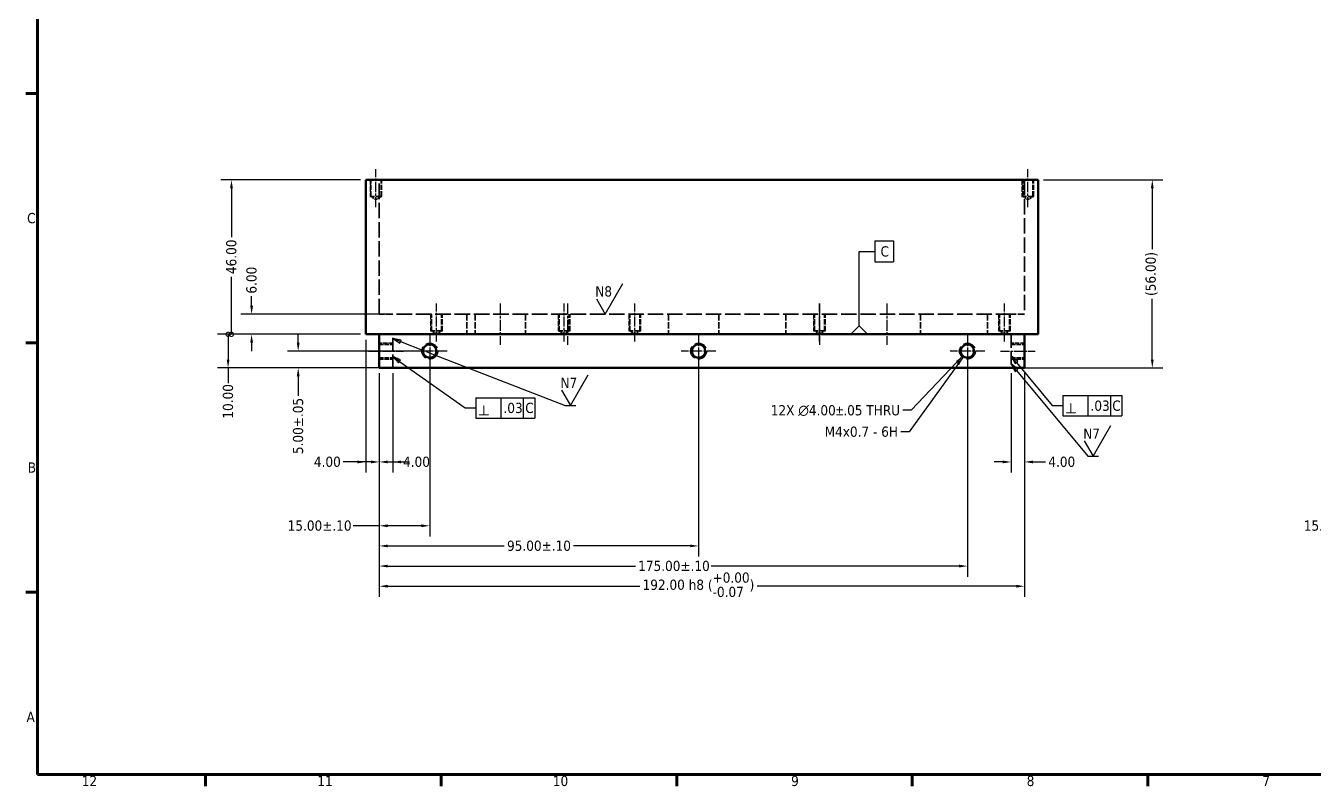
# Model space of a CAD drawing. Header units: millimetres. Extents: x 0 to 841, y 0 to 594.
# Drawn here: x 16.6 to 399.9, y 16.5 to 242.9 of the extents above; entities that cross this region are included whole.
import ezdxf

# ---------------------------------------------------------------- set-up
doc = ezdxf.new("R2010")
doc.units = ezdxf.units.MM
doc.linetypes.add('CHAIN', pattern=[0.7087, 0.4724, -0.0591, 0.1181, -0.0591])
doc.linetypes.add('DASHED', pattern=[0.2067, 0.1654, -0.0413])
for name, color, linetype, lineweight in [('Border (ANSI)', 7, 'Continuous', 70), ('Center Mark (ANSI)', 7, 'Continuous', 25), ('Centerline (ANSI)', 7, 'Continuous', 25), ('Dimension (ANSI)', 7, 'Continuous', 25), ('Hidden (ANSI)', 7, 'DASHED', 35), ('Hidden Narrow (ANSI)', 7, 'DASHED', 25), ('Symbol (ANSI)', 7, 'Continuous', 25), ('Visible (ANSI)', 7, 'Continuous', 50)]:
    doc.layers.add(name, color=color, linetype=linetype, lineweight=lineweight)
doc.styles.add('Note Text (ANSI)', font='tahoma.ttf')
doc.styles.add('Text Style6', font='AIGDT___.TTF')
doc.dimstyles.new('Default - mm (ANSI)', dxfattribs={"dimtxt": 3.048, "dimasz": 2.5, "dimexe": 3.175, "dimexo": 1.6002, "dimgap": 0.8, "dimtad": 0, "dimtoh": 1, "dimrnd": 1e-08, "dimzin": 4, "dimdsep": 46, "dimtxsty": 'Note Text (ANSI)', "dimcen": 0.09, "dimdle": 10, "dimclrd": 256, "dimclre": 256, "dimclrt": 256, "dimadec": 1, "dimazin": 1, "dimtfac": 1, "dimtofl": 0, "dimtmove": 0, "dimatfit": 3, "dimfxl": 1, "dimtolj": 1, "dimtzin": 4, "dimlwd": -1, "dimlwe": -1, "dimarcsym": 0})
doc.dimstyles.new('Default - mm (ANSI)$7', dxfattribs={"dimtxt": 3.048, "dimasz": 2.5, "dimexe": 3.175, "dimexo": 1.6002, "dimgap": 0.8, "dimtad": 0, "dimtoh": 1, "dimrnd": 1e-08, "dimzin": 4, "dimdsep": 46, "dimtxsty": 'Note Text (ANSI)', "dimcen": 0.09, "dimdle": 10, "dimclrd": 256, "dimclre": 256, "dimclrt": 256, "dimadec": 1, "dimazin": 1, "dimtfac": 1, "dimtofl": 0, "dimtmove": 0, "dimatfit": 3, "dimfxl": 1, "dimtolj": 1, "dimtzin": 4, "dimlwd": -1, "dimlwe": -1, "dimarcsym": 0})

# ---------------------------------------------------------------- blocks, each defined once
blk = doc.blocks.new('Borders Default Border')
at = {"layer": 'Border (ANSI)'}
for p, q in [((20, 222.75), (16.55, 222.75)), ((20, 148.5), (16.55, 148.5)), ((20, 74.25), (16.55, 74.25)), ((70.08, 20), (70.08, 16.55)), ((140.17, 20), (140.17, 16.55)), ((210.25, 20), (210.25, 16.55)), ((280.33, 20), (280.33, 16.55)), ((350.42, 20), (350.42, 16.55))]:
    blk.add_line(p, q, dxfattribs=at)
at = {"layer": 'Border (ANSI)', "flags": 128}
blk.add_lwpolyline([(20, 20), (20, 574), (821, 574), (821, 20), (20, 20)], dxfattribs=at)
at = {"layer": 'Border (ANSI)', "attachment_point": 7, "style": 'Note Text (ANSI)'}
for s, insert, char_height in [('C', (16.95, 184.05), 3.05), ('B', (17.15, 109.85), 3.05), ('A', (16.78, 35.6), 3.05), ('12', (33.21, 16.55), 3.048), ('11', (103.29, 16.55), 3.048), ('10', (173.38, 16.49), 3.048), ('9', (244.28, 16.49), 3.05), ('8', (314.38, 16.48), 3.05), ('7', (384.51, 16.55), 3.05)]:
    blk.add_mtext(s, dxfattribs=dict(at, insert=insert, char_height=char_height))
blk = doc.blocks.new('_DotSmall')
at = {"color": 0, "linetype": 'ByBlock', "const_width": 0.5}
blk.add_lwpolyline([(-0.0625, 0, 1), (0.0625, 0, 1)], format="xyb", close=True, dxfattribs=at)
blk = doc.blocks.new('*D30')
at = {"layer": 'Defpoints', "color": 0, "transparency": 16777216}
for p in [(76.75, 151.03), (117.75, 151.03), (125.75, 141.03)]:
    blk.add_point(p, dxfattribs=at)
at = {"layer": 'Dimension (ANSI)', "transparency": 16777216}
for p, q in [((116.15, 151.03), (73.58, 151.03)), ((76.75, 151.03), (76.75, 143.53)), ((124.15, 141.03), (73.58, 141.03)), ((76.75, 141.03), (76.75, 136.52))]:
    blk.add_line(p, q, dxfattribs=at)
blk.add_solid([(76.34, 143.53), (77.17, 143.53), (76.75, 141.03)], dxfattribs=at)
at = {"layer": 'Dimension (ANSI)', "transparency": 16777216, "xscale": 2.5, "yscale": 2.5, "zscale": 2.5, "rotation": 90}
blk.add_blockref('_DotSmall', (76.75, 151.03), dxfattribs=at)
at = {"layer": 'Dimension (ANSI)', "transparency": 16777216, "insert": (75.17, 125.92), "char_height": 3.048, "attachment_point": 1, "rotation": 90, "style": 'Note Text (ANSI)'}
blk.add_mtext('\\A1;10.00', dxfattribs=at)
blk = doc.blocks.new('*D31')
at = {"layer": 'Defpoints', "color": 0, "transparency": 16777216}
for p in [(77.75, 197.03), (117.75, 197.03), (117.75, 151.03)]:
    blk.add_point(p, dxfattribs=at)
at = {"layer": 'Dimension (ANSI)', "transparency": 16777216}
for p, q in [((116.15, 197.03), (74.58, 197.03)), ((77.75, 194.53), (77.75, 179.93)), ((77.75, 151.03), (77.75, 168.16)), ((116.15, 151.03), (74.58, 151.03))]:
    blk.add_line(p, q, dxfattribs=at)
blk.add_solid([(77.34, 194.53), (78.17, 194.53), (77.75, 197.03)], dxfattribs=at)
at = {"layer": 'Dimension (ANSI)', "transparency": 16777216, "xscale": 2.5, "yscale": 2.5, "zscale": 2.5, "rotation": 270}
blk.add_blockref('_DotSmall', (77.75, 151.03), dxfattribs=at)
at = {"layer": 'Dimension (ANSI)', "transparency": 16777216, "insert": (76.17, 168.96), "char_height": 3.048, "attachment_point": 1, "rotation": 90, "style": 'Note Text (ANSI)'}
blk.add_mtext('\\A1;46.00', dxfattribs=at)
blk = doc.blocks.new('*D32')
at = {"layer": 'Defpoints', "color": 0, "transparency": 16777216}
for p in [(83.75, 157.03), (125.75, 157.03), (117.75, 151.03)]:
    blk.add_point(p, dxfattribs=at)
at = {"layer": 'Dimension (ANSI)', "transparency": 16777216}
for p, q in [((83.75, 159.53), (83.75, 162.35)), ((124.15, 157.03), (80.58, 157.03)), ((116.15, 151.03), (80.58, 151.03)), ((83.75, 148.53), (83.75, 146.03))]:
    blk.add_line(p, q, dxfattribs=at)
for points in [[(83.34, 159.53), (84.17, 159.53), (83.75, 157.03)], [(83.34, 148.53), (84.17, 148.53), (83.75, 151.03)]]:
    blk.add_solid(points, dxfattribs=at)
at = {"layer": 'Dimension (ANSI)', "transparency": 16777216, "insert": (82.17, 163.15), "char_height": 3.048, "attachment_point": 1, "rotation": 90, "style": 'Note Text (ANSI)'}
blk.add_mtext('\\A1;6.00', dxfattribs=at)
blk = doc.blocks.new('*D33')
at = {"layer": 'Defpoints', "color": 0, "transparency": 16777216}
for p in [(117.75, 151.03), (121.75, 141.03), (121.75, 113.03)]:
    blk.add_point(p, dxfattribs=at)
at = {"layer": 'Dimension (ANSI)', "transparency": 16777216}
for p, q in [((117.75, 149.43), (117.75, 109.86)), ((121.75, 139.43), (121.75, 109.86)), ((115.25, 113.03), (112.75, 113.03)), ((124.25, 113.03), (128.01, 113.03))]:
    blk.add_line(p, q, dxfattribs=at)
for points in [[(115.25, 113.45), (115.25, 112.62), (117.75, 113.03)], [(124.25, 113.45), (124.25, 112.62), (121.75, 113.03)]]:
    blk.add_solid(points, dxfattribs=at)
at = {"layer": 'Dimension (ANSI)', "transparency": 16777216, "insert": (128.81, 114.62), "char_height": 3.048, "attachment_point": 1, "style": 'Note Text (ANSI)'}
blk.add_mtext('\\A1;4.00', dxfattribs=at)
blk = doc.blocks.new('*D34')
at = {"layer": 'Defpoints', "color": 0, "transparency": 16777216}
for p in [(121.75, 141.03), (125.75, 141.03), (121.75, 113.03)]:
    blk.add_point(p, dxfattribs=at)
at = {"layer": 'Dimension (ANSI)', "transparency": 16777216}
for p, q in [((121.75, 139.43), (121.75, 109.86)), ((125.75, 139.43), (125.75, 109.86)), ((119.25, 113.03), (110.96, 113.03)), ((128.25, 113.03), (130.75, 113.03))]:
    blk.add_line(p, q, dxfattribs=at)
for points in [[(119.25, 113.45), (119.25, 112.62), (121.75, 113.03)], [(128.25, 113.45), (128.25, 112.62), (125.75, 113.03)]]:
    blk.add_solid(points, dxfattribs=at)
at = {"layer": 'Dimension (ANSI)', "transparency": 16777216, "insert": (102.28, 114.62), "char_height": 3.048, "attachment_point": 1, "style": 'Note Text (ANSI)'}
blk.add_mtext('\\A1;4.00', dxfattribs=at)
blk = doc.blocks.new('*D37')
at = {"layer": 'Defpoints', "color": 0, "transparency": 16777216}
for p in [(439.12, 146.03), (424.12, 141.03), (439.12, 94.03)]:
    blk.add_point(p, dxfattribs=at)
at = {"layer": 'Dimension (ANSI)', "transparency": 16777216}
for p, q in [((439.12, 144.43), (439.12, 90.86)), ((424.12, 139.43), (424.12, 90.86)), ((424.12, 94.03), (416.33, 94.03)), ((436.62, 94.03), (426.62, 94.03))]:
    blk.add_line(p, q, dxfattribs=at)
for points in [[(426.62, 94.45), (426.62, 93.62), (424.12, 94.03)], [(436.62, 94.45), (436.62, 93.62), (439.12, 94.03)]]:
    blk.add_solid(points, dxfattribs=at)
at = {"layer": 'Dimension (ANSI)', "transparency": 16777216, "insert": (396.84, 95.62), "char_height": 3.048, "attachment_point": 1, "style": 'Note Text (ANSI)'}
blk.add_mtext('\\A1;15.00±.10', dxfattribs=at)
blk = doc.blocks.new('*D42')
at = {"layer": 'Defpoints', "color": 0, "transparency": 16777216}
for p in [(136.75, 146.03), (121.75, 141.03), (136.75, 94.03)]:
    blk.add_point(p, dxfattribs=at)
at = {"layer": 'Dimension (ANSI)', "transparency": 16777216}
for p, q in [((136.75, 144.43), (136.75, 90.86)), ((121.75, 139.43), (121.75, 90.86)), ((121.75, 94.03), (113.96, 94.03)), ((134.25, 94.03), (124.25, 94.03))]:
    blk.add_line(p, q, dxfattribs=at)
for points in [[(124.25, 94.45), (124.25, 93.62), (121.75, 94.03)], [(134.25, 94.45), (134.25, 93.62), (136.75, 94.03)]]:
    blk.add_solid(points, dxfattribs=at)
at = {"layer": 'Dimension (ANSI)', "transparency": 16777216, "insert": (94.47, 95.62), "char_height": 3.048, "attachment_point": 1, "style": 'Note Text (ANSI)'}
blk.add_mtext('\\A1;15.00±.10', dxfattribs=at)
blk = doc.blocks.new('*D43')
at = {"layer": 'Defpoints', "color": 0, "transparency": 16777216}
for p in [(216.75, 146.03), (121.75, 141.03), (216.75, 88.03)]:
    blk.add_point(p, dxfattribs=at)
at = {"layer": 'Dimension (ANSI)', "transparency": 16777216}
for p, q in [((216.75, 144.43), (216.75, 84.86)), ((121.75, 139.43), (121.75, 84.86)), ((124.25, 88.03), (158.95, 88.03)), ((214.25, 88.03), (179.56, 88.03))]:
    blk.add_line(p, q, dxfattribs=at)
for points in [[(124.25, 88.45), (124.25, 87.62), (121.75, 88.03)], [(214.25, 88.45), (214.25, 87.62), (216.75, 88.03)]]:
    blk.add_solid(points, dxfattribs=at)
at = {"layer": 'Dimension (ANSI)', "transparency": 16777216, "insert": (159.75, 89.62), "char_height": 3.048, "attachment_point": 1, "style": 'Note Text (ANSI)'}
blk.add_mtext('\\A1;95.00±.10', dxfattribs=at)
blk = doc.blocks.new('*D44')
at = {"layer": 'Defpoints', "color": 0, "transparency": 16777216}
for p in [(296.75, 146.03), (121.75, 141.03), (296.75, 82.03)]:
    blk.add_point(p, dxfattribs=at)
at = {"layer": 'Dimension (ANSI)', "transparency": 16777216}
for p, q in [((296.75, 144.43), (296.75, 78.86)), ((121.75, 139.43), (121.75, 78.86)), ((124.25, 82.03), (197.97, 82.03)), ((294.25, 82.03), (220.54, 82.03))]:
    blk.add_line(p, q, dxfattribs=at)
for points in [[(124.25, 82.45), (124.25, 81.62), (121.75, 82.03)], [(294.25, 82.45), (294.25, 81.62), (296.75, 82.03)]]:
    blk.add_solid(points, dxfattribs=at)
at = {"layer": 'Dimension (ANSI)', "transparency": 16777216, "insert": (198.77, 83.62), "char_height": 3.048, "attachment_point": 1, "style": 'Note Text (ANSI)'}
blk.add_mtext('\\A1;175.00±.10', dxfattribs=at)
blk = doc.blocks.new('*D45')
at = {"layer": 'Defpoints', "color": 0, "transparency": 16777216}
for p in [(121.75, 141.03), (313.75, 141.03), (313.75, 76.03)]:
    blk.add_point(p, dxfattribs=at)
at = {"layer": 'Dimension (ANSI)', "transparency": 16777216}
for p, q in [((121.75, 139.43), (121.75, 72.86)), ((313.75, 139.43), (313.75, 72.86)), ((124.25, 76.03), (199.28, 76.03)), ((311.25, 76.03), (234.23, 76.03))]:
    blk.add_line(p, q, dxfattribs=at)
for points in [[(124.25, 76.45), (124.25, 75.62), (121.75, 76.03)], [(311.25, 76.45), (311.25, 75.62), (313.75, 76.03)]]:
    blk.add_solid(points, dxfattribs=at)
at = {"layer": 'Dimension (ANSI)', "transparency": 16777216, "insert": (200.08, 80.14), "char_height": 3.048, "attachment_point": 1, "style": 'Note Text (ANSI)'}
blk.add_mtext('\\A1;192.00 h8 (\\S+0.00^ -0.07;)', dxfattribs=at)
blk = doc.blocks.new('*D46')
at = {"layer": 'Defpoints', "color": 0, "transparency": 16777216}
for p in [(309.75, 141.03), (313.75, 141.03), (313.75, 113.03)]:
    blk.add_point(p, dxfattribs=at)
at = {"layer": 'Dimension (ANSI)', "transparency": 16777216}
for p, q in [((309.75, 139.43), (309.75, 109.86)), ((313.75, 139.43), (313.75, 109.86)), ((307.25, 113.03), (304.75, 113.03)), ((316.25, 113.03), (320.01, 113.03))]:
    blk.add_line(p, q, dxfattribs=at)
for points in [[(307.25, 113.45), (307.25, 112.62), (309.75, 113.03)], [(316.25, 113.45), (316.25, 112.62), (313.75, 113.03)]]:
    blk.add_solid(points, dxfattribs=at)
at = {"layer": 'Dimension (ANSI)', "transparency": 16777216, "insert": (320.81, 114.62), "char_height": 3.048, "attachment_point": 1, "style": 'Note Text (ANSI)'}
blk.add_mtext('\\A1;4.00', dxfattribs=at)
blk = doc.blocks.new('Surface Texture Identifier1')
at = {"layer": 'Symbol (ANSI)'}
for p, q in [((188.97, 157.04), (194.25, 166.19)), ((186.33, 161.62), (188.97, 157.04))]:
    blk.add_line(p, q, dxfattribs=at)
at = {"layer": 'Symbol (ANSI)', "insert": (186.02, 162.23), "char_height": 3.048, "attachment_point": 7, "style": 'Note Text (ANSI)'}
blk.add_mtext('N8', dxfattribs=at)
blk = doc.blocks.new('*D58')
at = {"layer": 'Defpoints', "color": 0, "transparency": 16777216}
for p in [(317.75, 197.03), (309.75, 141.03), (351.75, 141.03)]:
    blk.add_point(p, dxfattribs=at)
at = {"layer": 'Dimension (ANSI)', "transparency": 16777216}
for p, q in [((319.35, 197.03), (354.93, 197.03)), ((351.75, 194.53), (351.75, 176.43)), ((351.75, 143.53), (351.75, 161.64)), ((311.35, 141.03), (354.93, 141.03))]:
    blk.add_line(p, q, dxfattribs=at)
for points in [[(351.34, 194.53), (352.17, 194.53), (351.75, 197.03)], [(351.34, 143.53), (352.17, 143.53), (351.75, 141.03)]]:
    blk.add_solid(points, dxfattribs=at)
at = {"layer": 'Dimension (ANSI)', "transparency": 16777216, "insert": (349.74, 162.44), "char_height": 3.048, "attachment_point": 1, "rotation": 90, "style": 'Note Text (ANSI)'}
blk.add_mtext('\\A1;(56.00)', dxfattribs=at)
blk = doc.blocks.new('*D59')
at = {"layer": 'Defpoints', "color": 0, "transparency": 16777216}
for p in [(136.75, 146.03), (97.61, 141.03), (125.75, 141.03)]:
    blk.add_point(p, dxfattribs=at)
at = {"layer": 'Dimension (ANSI)', "transparency": 16777216}
for p, q in [((97.61, 148.53), (97.61, 151.03)), ((135.15, 146.03), (94.44, 146.03)), ((124.15, 141.03), (94.44, 141.03)), ((97.61, 138.53), (97.61, 132.72))]:
    blk.add_line(p, q, dxfattribs=at)
for points in [[(97.2, 148.53), (98.03, 148.53), (97.61, 146.03)], [(97.2, 138.53), (98.03, 138.53), (97.61, 141.03)]]:
    blk.add_solid(points, dxfattribs=at)
at = {"layer": 'Dimension (ANSI)', "transparency": 16777216, "insert": (96.03, 115.37), "char_height": 3.048, "attachment_point": 1, "rotation": 90, "style": 'Note Text (ANSI)'}
blk.add_mtext('\\A1;5.00±.05', dxfattribs=at)
blk = doc.blocks.new('Datum Identifier3')
at = {"layer": 'Symbol (ANSI)'}
for p, q in [((269.23, 178.82), (274.79, 178.82)), ((269.23, 178.82), (269.23, 172.62)), ((274.79, 178.82), (274.79, 172.62)), ((264.55, 153.52), (264.55, 175.72)), ((264.55, 175.72), (269.23, 175.72)), ((269.23, 172.62), (274.79, 172.62))]:
    blk.add_line(p, q, dxfattribs=at)
at = {"layer": 'Symbol (ANSI)', "flags": 128}
blk.add_lwpolyline([(267.04, 151.03), (262.06, 151.03), (264.55, 153.52), (267.04, 151.03)], dxfattribs=at)
at = {"layer": 'Symbol (ANSI)'}
blk.add_solid([(267.04, 151.03), (262.06, 151.03), (264.55, 153.52), (267.04, 151.03)], dxfattribs=at)
at = {"layer": 'Symbol (ANSI)', "insert": (270.89, 174.14), "char_height": 3.05, "attachment_point": 7, "style": 'Note Text (ANSI)'}
blk.add_mtext('C', dxfattribs=at)
blk = doc.blocks.new('GD&T Identifier2')
at = {"layer": 'Symbol (ANSI)'}
for p, q in [((311.35, 142.68), (309.75, 144.61)), ((311.73, 143), (309.75, 144.61)), ((309.75, 144.61), (310.96, 142.36)), ((310.96, 142.36), (311.73, 143)), ((311.35, 142.68), (321.99, 129.8)), ((325.16, 132.85), (342.68, 132.85)), ((325.16, 132.85), (325.16, 126.75)), ((332.54, 132.85), (332.54, 126.75)), ((339.27, 132.85), (339.27, 126.75)), ((342.68, 132.85), (342.68, 126.75)), ((321.99, 129.8), (325.16, 129.8)), ((325.16, 126.75), (342.68, 126.75))]:
    blk.add_line(p, q, dxfattribs=at)
at = {"layer": 'Symbol (ANSI)', "flags": 128}
blk.add_lwpolyline([(311.73, 143), (309.75, 144.61), (310.96, 142.36), (311.73, 143)], dxfattribs=at)
at = {"layer": 'Symbol (ANSI)'}
blk.add_solid([(311.73, 143), (309.75, 144.61), (310.96, 142.36), (311.73, 143)], dxfattribs=at)
at = {"layer": 'Symbol (ANSI)', "attachment_point": 7}
for s, insert, char_height, style in [('b', (325.85, 127.55), 3.05, 'Text Style6'), ('.03', (333.37, 128.21), 3.048, 'Note Text (ANSI)'), ('C', (339.85, 128.22), 3.05, 'Note Text (ANSI)')]:
    blk.add_mtext(s, dxfattribs=dict(at, insert=insert, char_height=char_height, style=style))
blk = doc.blocks.new('GD&T Identifier3')
at = {"layer": 'Symbol (ANSI)'}
for p, q in [((127.79, 142.99), (125.75, 144.44)), ((128.08, 143.4), (125.75, 144.44)), ((125.75, 144.44), (127.5, 142.58)), ((127.5, 142.58), (128.08, 143.4)), ((127.79, 142.99), (147.31, 129.12)), ((150.49, 132.17), (168, 132.17)), ((150.49, 132.17), (150.49, 126.08)), ((157.86, 132.17), (157.86, 126.08)), ((164.59, 132.17), (164.59, 126.08)), ((168, 132.17), (168, 126.08)), ((147.31, 129.12), (150.49, 129.12)), ((150.49, 126.08), (168, 126.08))]:
    blk.add_line(p, q, dxfattribs=at)
at = {"layer": 'Symbol (ANSI)', "flags": 128}
blk.add_lwpolyline([(128.08, 143.4), (125.75, 144.44), (127.5, 142.58), (128.08, 143.4)], dxfattribs=at)
at = {"layer": 'Symbol (ANSI)'}
blk.add_solid([(128.08, 143.4), (125.75, 144.44), (127.5, 142.58), (128.08, 143.4)], dxfattribs=at)
at = {"layer": 'Symbol (ANSI)', "attachment_point": 7}
for s, insert, char_height, style in [('.03', (158.69, 127.54), 3.048, 'Note Text (ANSI)'), ('C', (165.17, 127.55), 3.05, 'Note Text (ANSI)'), ('b', (151.17, 126.88), 3.05, 'Text Style6')]:
    blk.add_mtext(s, dxfattribs=dict(at, insert=insert, char_height=char_height, style=style))
blk = doc.blocks.new('Surface Texture Identifier2')
at = {"layer": 'Symbol (ANSI)'}
for p, q in [((128.08, 148.88), (125.75, 149.78)), ((128.26, 149.34), (125.75, 149.78)), ((125.75, 149.78), (127.9, 148.41)), ((127.9, 148.41), (128.26, 149.34)), ((128.08, 148.88), (135.14, 146.13)), ((135.66, 145.93), (136.65, 145.55)), ((136.85, 145.47), (177.02, 129.86)), ((178.61, 129.87), (183.89, 139.01)), ((175.97, 134.44), (178.61, 129.87)), ((177.02, 129.86), (180.2, 129.86))]:
    blk.add_line(p, q, dxfattribs=at)
at = {"layer": 'Symbol (ANSI)', "flags": 128}
blk.add_lwpolyline([(128.26, 149.34), (125.75, 149.78), (127.9, 148.41), (128.26, 149.34)], dxfattribs=at)
at = {"layer": 'Symbol (ANSI)'}
blk.add_solid([(128.26, 149.34), (125.75, 149.78), (127.9, 148.41), (128.26, 149.34)], dxfattribs=at)
at = {"layer": 'Symbol (ANSI)', "insert": (175.66, 135.05), "char_height": 3.048, "attachment_point": 7, "style": 'Note Text (ANSI)'}
blk.add_mtext('N7', dxfattribs=at)
blk = doc.blocks.new('Surface Texture Identifier3')
at = {"layer": 'Symbol (ANSI)'}
for p, q in [((311.35, 140.3), (309.75, 142.22)), ((311.73, 140.62), (309.75, 142.22)), ((309.75, 142.22), (310.96, 139.98)), ((310.96, 139.98), (311.73, 140.62)), ((311.35, 140.3), (332.56, 114.74)), ((334.15, 114.75), (339.43, 123.89)), ((331.51, 119.32), (334.15, 114.75)), ((332.56, 114.74), (335.73, 114.74))]:
    blk.add_line(p, q, dxfattribs=at)
at = {"layer": 'Symbol (ANSI)', "flags": 128}
blk.add_lwpolyline([(311.73, 140.62), (309.75, 142.22), (310.96, 139.98), (311.73, 140.62)], dxfattribs=at)
at = {"layer": 'Symbol (ANSI)'}
blk.add_solid([(311.73, 140.62), (309.75, 142.22), (310.96, 139.98), (311.73, 140.62)], dxfattribs=at)
at = {"layer": 'Symbol (ANSI)', "insert": (331.19, 119.93), "char_height": 3.048, "attachment_point": 7, "style": 'Note Text (ANSI)'}
blk.add_mtext('N7', dxfattribs=at)

msp = doc.modelspace()

# ---------------------------------------------------------------- linework, layer by layer
at = {"layer": 'Center Mark (ANSI)', "linetype": 'CHAIN', "ltscale": 5.749587}
for p, q in [((136.7529, 151.2086), (136.7529, 140.8586)), ((216.7529, 151.2086), (216.7529, 140.8586)), ((296.7529, 151.2086), (296.7529, 140.8586)), ((141.9279, 146.0336), (131.5779, 146.0336)), ((221.9279, 146.0336), (211.5779, 146.0336)), ((301.9279, 146.0336), (291.5779, 146.0336))]:
    msp.add_line(p, q, dxfattribs=at)
at = {"layer": 'Centerline (ANSI)', "linetype": 'CHAIN', "ltscale": 6.305112}
for p, q in [((120.7529, 188.8586), (120.7529, 200.2086)), ((314.7529, 188.8586), (314.7529, 200.2086)), ((138.7529, 148.8586), (138.7529, 160.2086)), ((176.7529, 148.8586), (176.7529, 160.2086)), ((197.7529, 148.8586), (197.7529, 160.2086)), ((252.7529, 148.8586), (252.7529, 160.2086)), ((307.7529, 148.8586), (307.7529, 160.2086))]:
    msp.add_line(p, q, dxfattribs=at)
at = {"layer": 'Centerline (ANSI)', "linetype": 'CHAIN', "ltscale": 6.860638}
for p, q in [((157.7529, 160.2086), (157.7529, 147.8586)), ((177.7529, 160.2086), (177.7529, 147.8586)), ((252.7529, 160.2086), (252.7529, 147.8586)), ((272.7529, 160.2086), (272.7529, 147.8586))]:
    msp.add_line(p, q, dxfattribs=at)
at = {"layer": 'Centerline (ANSI)', "linetype": 'CHAIN', "ltscale": 5.749587}
for p, q in [((118.5779, 146.0336), (128.9279, 146.0336)), ((306.5779, 146.0336), (316.9279, 146.0336))]:
    msp.add_line(p, q, dxfattribs=at)
at = {"layer": 'Hidden (ANSI)', "ltscale": 9.523383}
for p, q in [((119.2529, 192.0336), (119.2529, 197.0336)), ((122.2529, 192.0336), (122.2529, 197.0336)), ((313.2529, 192.0336), (313.2529, 197.0336)), ((316.2529, 192.0336), (316.2529, 197.0336)), ((137.2529, 152.0336), (137.2529, 157.0336)), ((140.2529, 152.0336), (140.2529, 157.0336)), ((175.2529, 152.0336), (175.2529, 157.0336)), ((178.2529, 152.0336), (178.2529, 157.0336)), ((196.2529, 152.0336), (196.2529, 157.0336)), ((199.2529, 152.0336), (199.2529, 157.0336)), ((251.2529, 152.0336), (251.2529, 157.0336)), ((254.2529, 152.0336), (254.2529, 157.0336)), ((306.2529, 152.0336), (306.2529, 157.0336)), ((309.2529, 152.0336), (309.2529, 157.0336))]:
    msp.add_line(p, q, dxfattribs=at)
at = {"layer": 'Hidden (ANSI)', "ltscale": 27.645311}
for p, q in [((121.7529, 157.0336), (121.7529, 197.0336)), ((313.7529, 197.0336), (313.7529, 157.0336))]:
    msp.add_line(p, q, dxfattribs=at)
at = {"layer": 'Hidden (ANSI)', "ltscale": 10.594184}
for p, q in [((122.5234, 192.0336), (118.9824, 192.0336)), ((316.5234, 192.0336), (312.9824, 192.0336)), ((140.5234, 152.0336), (136.9824, 152.0336)), ((178.5234, 152.0336), (174.9824, 152.0336)), ((199.5234, 152.0336), (195.9824, 152.0336)), ((254.5234, 152.0336), (250.9824, 152.0336)), ((309.5234, 152.0336), (305.9824, 152.0336))]:
    msp.add_line(p, q, dxfattribs=at)
at = {"layer": 'Hidden (ANSI)', "ltscale": 3.333024}
for p, q in [((120.7529, 191.1323), (119.2529, 192.0336)), ((120.7529, 191.1323), (122.2529, 192.0336)), ((314.7529, 191.1323), (313.2529, 192.0336)), ((314.7529, 191.1323), (316.2529, 192.0336)), ((138.7529, 151.1323), (137.2529, 152.0336)), ((138.7529, 151.1323), (140.2529, 152.0336)), ((176.7529, 151.1323), (175.2529, 152.0336)), ((176.7529, 151.1323), (178.2529, 152.0336)), ((197.7529, 151.1323), (196.2529, 152.0336)), ((197.7529, 151.1323), (199.2529, 152.0336)), ((252.7529, 151.1323), (251.2529, 152.0336)), ((252.7529, 151.1323), (254.2529, 152.0336)), ((307.7529, 151.1323), (306.2529, 152.0336)), ((307.7529, 151.1323), (309.2529, 152.0336))]:
    msp.add_line(p, q, dxfattribs=at)
at = {"layer": 'Hidden (ANSI)', "ltscale": 11.967462}
for p, q in [((125.7529, 157.0336), (121.7529, 157.0336)), ((313.7529, 157.0336), (309.7529, 157.0336))]:
    msp.add_line(p, q, dxfattribs=at)
at = {"layer": 'Hidden (ANSI)', "ltscale": 27.818094}
msp.add_line((309.7529, 157.0336), (125.7529, 157.0336), dxfattribs=at)
at = {"layer": 'Hidden (ANSI)', "ltscale": 11.42808}
for p, q in [((147.7529, 157.0336), (147.7529, 151.0336)), ((150.2529, 157.0336), (150.2529, 151.0336)), ((165.2529, 157.0336), (165.2529, 151.0336)), ((207.7529, 157.0336), (207.7529, 151.0336)), ((222.7529, 157.0336), (222.7529, 151.0336)), ((242.7529, 157.0336), (242.7529, 151.0336)), ((282.7529, 157.0336), (282.7529, 151.0336)), ((302.7529, 157.0336), (302.7529, 151.0336))]:
    msp.add_line(p, q, dxfattribs=at)
at = {"layer": 'Hidden (ANSI)', "ltscale": 24.189648}
for p, q in [((125.7529, 141.0336), (125.7529, 151.0336)), ((309.7529, 151.0336), (309.7529, 141.0336))]:
    msp.add_line(p, q, dxfattribs=at)
at = {"layer": 'Hidden (ANSI)', "ltscale": 7.618686}
for p, q in [((121.7529, 148.0336), (125.7529, 148.0336)), ((309.7529, 148.0336), (313.7529, 148.0336)), ((121.7529, 144.0336), (125.7529, 144.0336)), ((309.7529, 144.0336), (313.7529, 144.0336))]:
    msp.add_line(p, q, dxfattribs=at)
at = {"layer": 'Hidden Narrow (ANSI)', "ltscale": 9.523383}
for p, q in [((118.9824, 197.0336), (118.9824, 192.0336)), ((122.5234, 192.0336), (122.5234, 197.0336)), ((312.9824, 197.0336), (312.9824, 192.0336)), ((316.5234, 192.0336), (316.5234, 197.0336)), ((136.9824, 157.0336), (136.9824, 152.0336)), ((140.5234, 152.0336), (140.5234, 157.0336)), ((174.9824, 157.0336), (174.9824, 152.0336)), ((178.5234, 152.0336), (178.5234, 157.0336)), ((195.9824, 157.0336), (195.9824, 152.0336)), ((199.5234, 152.0336), (199.5234, 157.0336)), ((250.9824, 157.0336), (250.9824, 152.0336)), ((254.5234, 152.0336), (254.5234, 157.0336)), ((305.9824, 157.0336), (305.9824, 152.0336)), ((309.5234, 152.0336), (309.5234, 157.0336))]:
    msp.add_line(p, q, dxfattribs=at)
at = {"layer": 'Hidden Narrow (ANSI)', "ltscale": 7.618686}
for p, q in [((125.7529, 148.4126), (121.7529, 148.4126)), ((313.7529, 148.4126), (309.7529, 148.4126)), ((121.7529, 143.6546), (125.7529, 143.6546)), ((309.7529, 143.6546), (313.7529, 143.6546))]:
    msp.add_line(p, q, dxfattribs=at)
at = {"layer": 'Hidden Narrow (ANSI)', "ltscale": 24.105303}
for centre in [(136.7529, 146.0336), (216.7529, 146.0336), (296.7529, 146.0336)]:
    msp.add_circle(centre, 2.379, dxfattribs=at)
at = {"layer": 'Visible (ANSI)'}
for p, q in [((117.7529, 151.0336), (117.7529, 197.0336)), ((117.7529, 197.0336), (317.7529, 197.0336)), ((317.7529, 151.0336), (317.7529, 197.0336)), ((117.7529, 151.0336), (317.7529, 151.0336)), ((121.7529, 151.0336), (121.7529, 141.0336)), ((313.7529, 141.0336), (313.7529, 151.0336)), ((125.7529, 141.0336), (121.7529, 141.0336)), ((309.7529, 141.0336), (125.7529, 141.0336)), ((313.7529, 141.0336), (309.7529, 141.0336))]:
    msp.add_line(p, q, dxfattribs=at)
for centre in [(136.7529, 146.0336), (216.7529, 146.0336), (296.7529, 146.0336)]:
    msp.add_circle(centre, 2, dxfattribs=at)

# ---------------------------------------------------------------- block references
msp.add_blockref('Borders Default Border', (0, 0))
at = {"layer": 'Symbol (ANSI)'}
for name in ['Datum Identifier3', 'Surface Texture Identifier1', 'Surface Texture Identifier2', 'GD&T Identifier3', 'GD&T Identifier2', 'Surface Texture Identifier3']:
    msp.add_blockref(name, (0, 0), dxfattribs=at)

# ---------------------------------------------------------------- texts
at = {"layer": 'Symbol (ANSI)', "insert": (276.7019, 129.9527), "char_height": 3.048, "width": 41.750937, "attachment_point": 3, "line_spacing_factor": 0.5334, "style": 'Note Text (ANSI)'}
msp.add_mtext('{12X \\fAIGDT|b0|i0;\\H3.0480;n\\fTahoma|b0|i0;\\H3.0480;4.00\\fAIGDT|b0|i0;\\H3.0480;`\\fTahoma|b0|i0;\\H3.0480;.05\\fTahoma|b0|i0;\\H3.0480; THRU}', dxfattribs=at)
at = {"layer": 'Symbol (ANSI)', "insert": (276.0817, 123.5731), "char_height": 3.048, "width": 22.921454, "attachment_point": 3, "style": 'Note Text (ANSI)'}
msp.add_mtext('{M4x0.7 - 6H}', dxfattribs=at)

# ---------------------------------------------------------------- dimensions: what is measured, and where the dimension line sits
at = {"layer": 'Dimension (ANSI)'}
for base, p1, p2, angle, override, picture, middle in [((77.7529, 197.0336), (117.7529, 151.0336), (117.7529, 197.0336), 90, {"dimgap": 0.8, "dimtoh": 0, "dimdec": 2, "dimblk1": 'DotSmall', "dimsah": 1, "dimdle": 0, "dimtol": 0, "dimlim": 0, "dimtp": 0, "dimtm": 0, "dimtdec": 2, "dimatfit": 1}, '*D31', (77.7529, 174.0436)), ((83.7529, 157.0336), (117.7529, 151.0336), (125.7529, 157.0336), 270, {"dimgap": 0.8, "dimtoh": 0, "dimdec": 2, "dimtol": 0, "dimlim": 0, "dimtp": 0, "dimtm": 0, "dimtdec": 2, "dimatfit": 1}, '*D32', (83.7529, 167.0467)), ((76.7529, 151.0336), (125.7529, 141.0336), (117.7529, 151.0336), 90, {"dimgap": 0.8, "dimtoh": 0, "dimdec": 2, "dimblk2": 'DotSmall', "dimsah": 1, "dimdle": 0, "dimtol": 0, "dimlim": 0, "dimtp": 0, "dimtm": 0, "dimtdec": 2, "dimatfit": 2}, '*D30', (76.7529, 130.8197)), ((97.6147, 141.0336), (136.7529, 146.0336), (125.7529, 141.0336), 90, {"dimgap": 0.8, "dimtoh": 0, "dimdec": 2, "dimtol": 1, "dimlim": 0, "dimtp": 0.05, "dimtm": 0.05, "dimtdec": 2, "dimatfit": 1}, '*D59', (97.6147, 123.6448)), ((136.7529, 94.0336), (121.7529, 141.0336), (136.7529, 146.0336), 180, {"dimgap": 0.8, "dimtoh": 0, "dimdec": 2, "dimtol": 1, "dimlim": 0, "dimtp": 0.1, "dimtm": 0.1, "dimtdec": 2, "dimatfit": 2}, '*D42', (103.8152, 94.0336)), ((216.7529, 88.0336), (121.7529, 141.0336), (216.7529, 146.0336), 180, {"dimgap": 0.8, "dimtoh": 0, "dimdec": 2, "dimtol": 1, "dimlim": 0, "dimtp": 0.1, "dimtm": 0.1, "dimtdec": 2, "dimatfit": 1}, '*D43', (169.2529, 88.0336)), ((296.7529, 82.0336), (121.7529, 141.0336), (296.7529, 146.0336), 180, {"dimgap": 0.8, "dimtoh": 0, "dimdec": 2, "dimtol": 1, "dimlim": 0, "dimtp": 0.1, "dimtm": 0.1, "dimtdec": 2, "dimatfit": 1}, '*D44', (209.2529, 82.0336)), ((439.1228, 94.0336), (424.1228, 141.0336), (439.1228, 146.0336), 180, {"dimgap": 0.8, "dimtoh": 0, "dimdec": 2, "dimtol": 1, "dimlim": 0, "dimtp": 0.1, "dimtm": 0.1, "dimtdec": 2, "dimatfit": 2}, '*D37', (406.1851, 94.0336)), ((313.7529, 113.0336), (309.7529, 141.0336), (313.7529, 141.0336), 180, {"dimgap": 0.8, "dimtoh": 0, "dimdec": 2, "dimtol": 0, "dimlim": 0, "dimtp": 0, "dimtm": 0, "dimtdec": 2, "dimatfit": 1}, '*D46', (324.7514, 113.0336))]:
    dim = msp.add_linear_dim(base=base, p1=p1, p2=p2, angle=angle, dimstyle='Default - mm (ANSI)', override=override, dxfattribs=at)
    dim.commit()
    dim.dimension.update_dxf_attribs({"geometry": picture, "text_midpoint": middle, "dimtype": 160})
for base, p1, p2, angle, text, override, picture, middle in [((351.7529, 141.0336), (317.7529, 197.0336), (309.7529, 141.0336), 270, '(<>)', {"dimgap": 0.8, "dimtoh": 0, "dimdec": 2, "dimtol": 0, "dimlim": 0, "dimtp": 0, "dimtm": 0, "dimtdec": 2, "dimatfit": 1}, '*D58', (351.7529, 169.0336)), ((313.7529, 76.0336), (121.7529, 141.0336), (313.7529, 141.0336), 180, '<> h8 (\\S+0.00^ -0.07;)', {"dimtoh": 0, "dimdec": 2, "dimtp": 0, "dimtm": 0.072, "dimtdec": 2, "dimatfit": 1}, '*D45', (216.7529, 76.0336))]:
    dim = msp.add_linear_dim(base=base, p1=p1, p2=p2, angle=angle, text=text, dimstyle='Default - mm (ANSI)', override=override, dxfattribs=at)
    dim.commit()
    dim.dimension.update_dxf_attribs({"geometry": picture, "text_midpoint": middle, "dimtype": 160})
for p1, picture, middle in [((117.7529, 151.0336), '*D33', (132.7514, 113.0336)), ((125.7529, 141.0336), '*D34', (106.2212, 113.0336))]:
    dim = msp.add_linear_dim(base=(121.7529, 113.0336), p1=p1, p2=(121.7529, 141.0336), dimstyle='Default - mm (ANSI)', override={"dimgap": 0.8, "dimtoh": 0, "dimdec": 2, "dimtol": 0, "dimlim": 0, "dimtp": 0, "dimtm": 0, "dimtdec": 2, "dimatfit": 1}, dxfattribs=at)
    dim.commit()
    dim.dimension.update_dxf_attribs({"geometry": picture, "text_midpoint": middle, "dimtype": 160})

# ---------------------------------------------------------------- leaders
at = {"layer": 'Symbol (ANSI)', "annotation_type": 0, "has_hookline": 1, "hookline_direction": 1}
for points, text_width in [([(295.369, 144.5898), (280.0019, 128.4287), (277.5019, 128.4287)], 40.8151), ([(295.3842, 144.0878), (279.3817, 122.0491), (276.8817, 122.0491)], 22.0852)]:
    msp.add_leader(points, dimstyle='Default - mm (ANSI)$7', override={"dimtad": 0}, dxfattribs=dict(at, text_width=text_width))

doc.saveas('drawing.dxf')
